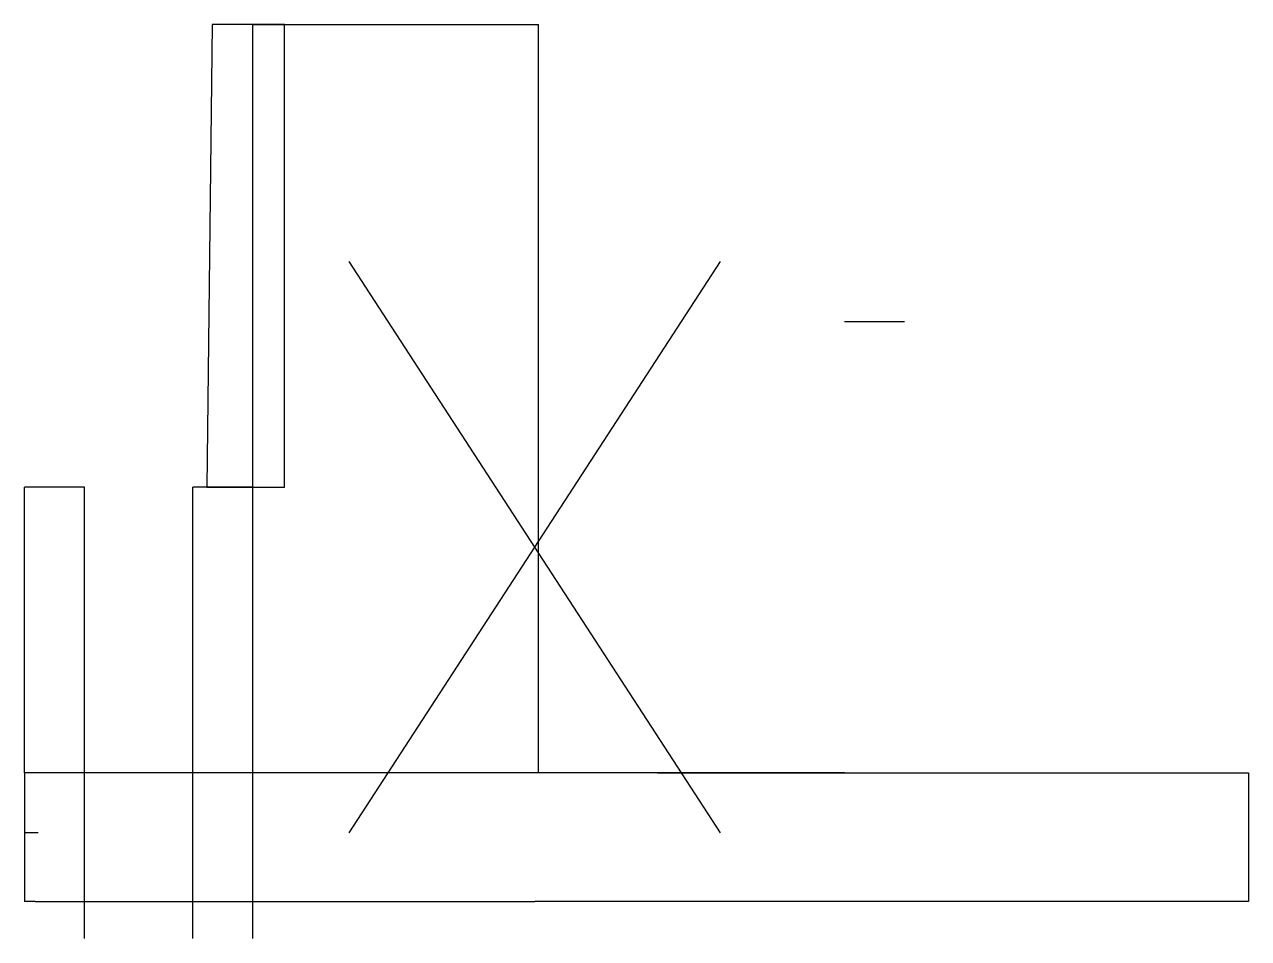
# Model space of a CAD drawing. Header units: millimetres. Extents: x -35.8 to 50, y -27.4 to 36.6.
import ezdxf

# ---------------------------------------------------------------- set-up
doc = ezdxf.new("R2010")
doc.units = ezdxf.units.MM
doc.layers.get('0').update_dxf_attribs({"linetype": 'CONTINUOUS'})

msp = doc.modelspace()

# ---------------------------------------------------------------- linework, layer by layer
for p, q in [((-19.75, 4.2), (-19.75, 36.608)), ((-19.75, 36.608), (0.25, 36.608)), ((0.25, -15.8), (0.25, 36.608)), ((13, -20), (-13, 20)), ((-13, -20), (13, 20)), ((21.7, 15.8), (25.9, 15.8)), ((-35.75, -15.8), (-35.75, 4.2)), ((-31.55, 4.2), (-35.75, 4.2)), ((-31.55, -27.4), (-31.55, 4.2)), ((-23.95, -27.4), (-23.95, 4.2)), ((-19.75, 4.2), (-23.95, 4.2)), ((-19.75, -27.4), (-19.75, 4.2)), ((-34.8, -15.8), (-35.75, -15.8)), ((-35.75, -15.8), (-35.75, -24.8)), ((6.5, -15.8), (-34.8, -15.8)), ((21.7, -15.8), (-8.7, -15.8)), ((8.6, -15.8), (50, -15.8)), ((50, -15.8), (50, -24.8)), ((-34.8, -20), (-35.75, -20)), ((-35, -24.8), (-35.75, -24.8)), ((-35, -24.8), (-9, -24.8)), ((-9, -24.8), (0, -24.8)), ((50, -24.8), (0, -24.8))]:
    msp.add_line(p, q)
msp.add_lwpolyline([(-22.984, 4.2), (-17.546, 4.2), (-17.546, 36.608), (-22.6, 36.608)], close=True)

doc.saveas('drawing.dxf')
